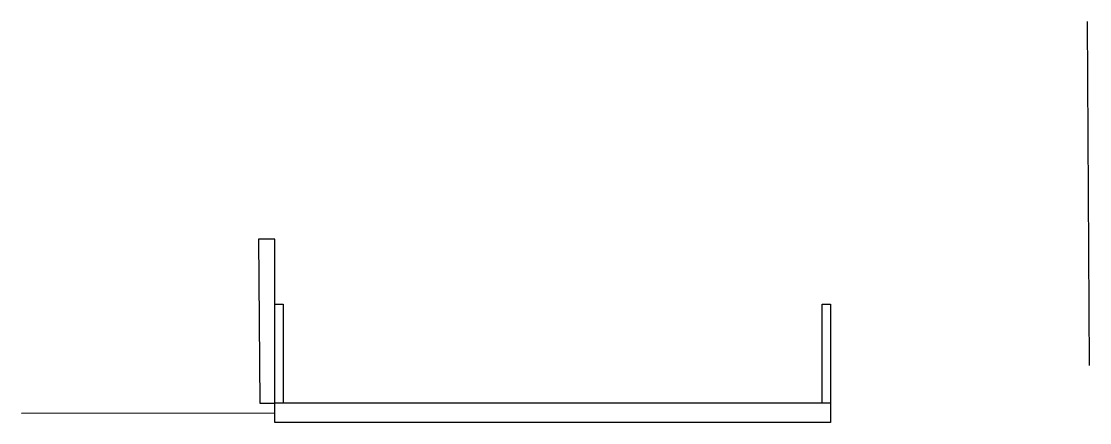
# Model space of a CAD drawing. Header units: millimetres. Extents: x -15579 to -9074, y 52506 to 54951.
import ezdxf

# ---------------------------------------------------------------- set-up
doc = ezdxf.new("R2010")
doc.units = ezdxf.units.MM
doc.layers.get('0').update_dxf_attribs({"true_color": 0x000000})
doc.layers.add('A-placo', color=30, linetype='Continuous', true_color=0xff7f00)
doc.layers.add('A-projet', color=7, linetype='Continuous', true_color=0x5b6280)

msp = doc.modelspace()

# ---------------------------------------------------------------- linework, layer by layer
at = {"color": 0, "linetype": 'ByBlock', "lineweight": -2}
msp.add_line((-9074.1, 52855), (-9086.2, 54951.3), dxfattribs=at)
at = {"color": 0, "linetype": 'Continuous', "lineweight": -2}
for points in [[(-14034.3, 52627.6), (-14034.3, 53227.6), (-13984.3, 53227.6), (-13984.3, 52627.6)], [(-10701.7, 52626.4), (-10701.7, 53227.7), (-10651.7, 53227.7), (-10651.7, 52626.4)]]:
    msp.add_lwpolyline(points, dxfattribs=at)
msp.add_lwpolyline([(-13584.3, 52627.6), (-10651.7, 52626.4), (-10651.7, 52506.4), (-14034.3, 52507.6), (-14034.3, 52627.6)], close=True, dxfattribs=at)
at = {"layer": 'A-placo'}
msp.add_lwpolyline([(-14034.3, 52563.5), (-15578.6, 52562.6)], dxfattribs=at)
at = {"layer": 'A-projet'}
msp.add_lwpolyline([(-14034.3, 52625.4), (-14034.3, 53625.1), (-14134.3, 53625.1), (-14125.6, 52624.7)], close=True, dxfattribs=at)

doc.saveas('drawing.dxf')
